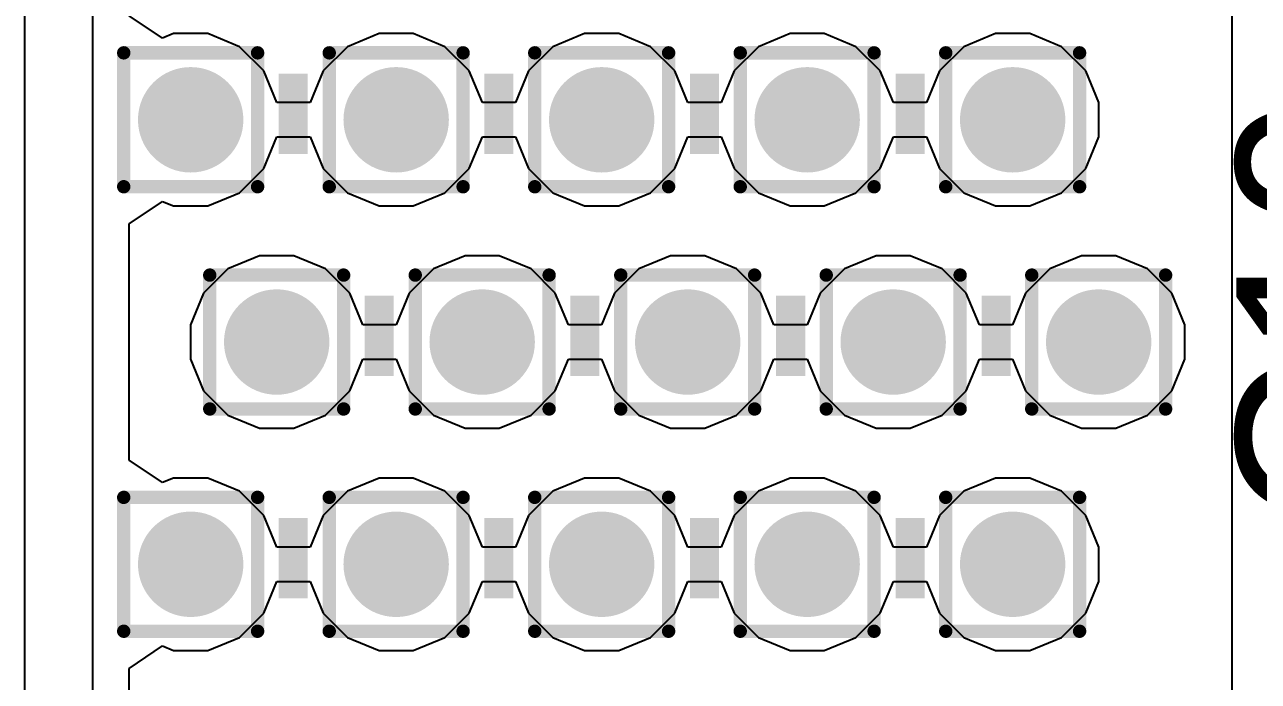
# Model space of a CAD drawing. Header units: inches. Extents: x -12 to 5355, y -7 to 5366.
# Drawn here: x 10.617 to 15.298, y 45.233 to 47.724 of the extents above; entities that cross this region are included whole.
import ezdxf

# ---------------------------------------------------------------- set-up
doc = ezdxf.new("R2010")
doc.units = ezdxf.units.IN
for name, color, linetype in [('BOTTOM LAYER', 5, 'Continuous'), ('Drill Drawing', 1, 'Continuous'), ('GROUND1', 16, 'Continuous'), ('GROUND2', 156, 'Continuous'), ('Keep-Out Layer', 6, 'Continuous'), ('POWER', 76, 'Continuous'), ('SIGNAL', 90, 'Continuous'), ('TOP LAYER', 1, 'Continuous'), ('Top Overlay', 2, 'Continuous'), ('Via Holes', 16, 'Continuous')]:
    doc.layers.add(name, color=color, linetype=linetype)
doc.styles.add('Arial', font='', dxfattribs={"height": 0.2})
doc.styles.get('Arial').set_extended_font_data('Arial')

msp = doc.modelspace()

# ---------------------------------------------------------------- hatches: boundary and pattern name
at = {"layer": 'BOTTOM LAYER'}
h = msp.add_hatch(color=5, dxfattribs=at)
edge = h.paths.add_edge_path()
edge.add_arc((11.2471, 47.3631), 0.2, 0, 360)
h = msp.add_hatch(color=5, dxfattribs=at)
edge = h.paths.add_edge_path()
edge.add_arc((12.0269, 47.3631), 0.2, 0, 360)
h = msp.add_hatch(color=5, dxfattribs=at)
edge = h.paths.add_edge_path()
edge.add_arc((12.8067, 47.3631), 0.2, 0, 360)
h = msp.add_hatch(color=5, dxfattribs=at)
edge = h.paths.add_edge_path()
edge.add_arc((13.5865, 47.3631), 0.2, 0, 360)
h = msp.add_hatch(color=5, dxfattribs=at)
edge = h.paths.add_edge_path()
edge.add_arc((14.3662, 47.3631), 0.2, 0, 360)
h = msp.add_hatch(color=5, dxfattribs=at)
edge = h.paths.add_edge_path()
edge.add_arc((11.5735, 46.5199), 0.2, 0, 360)
h = msp.add_hatch(color=5, dxfattribs=at)
edge = h.paths.add_edge_path()
edge.add_arc((12.3533, 46.5199), 0.2, 0, 360)
h = msp.add_hatch(color=5, dxfattribs=at)
edge = h.paths.add_edge_path()
edge.add_arc((13.1331, 46.5199), 0.2, 0, 360)
h = msp.add_hatch(color=5, dxfattribs=at)
edge = h.paths.add_edge_path()
edge.add_arc((13.9129, 46.5199), 0.2, 0, 360)
h = msp.add_hatch(color=5, dxfattribs=at)
edge = h.paths.add_edge_path()
edge.add_arc((14.6926, 46.5199), 0.2, 0, 360)
h = msp.add_hatch(color=5, dxfattribs=at)
edge = h.paths.add_edge_path()
edge.add_arc((11.2471, 45.6766), 0.2, 0, 360)
h = msp.add_hatch(color=5, dxfattribs=at)
edge = h.paths.add_edge_path()
edge.add_arc((12.0269, 45.6766), 0.2, 0, 360)
h = msp.add_hatch(color=5, dxfattribs=at)
edge = h.paths.add_edge_path()
edge.add_arc((12.8067, 45.6766), 0.2, 0, 360)
h = msp.add_hatch(color=5, dxfattribs=at)
edge = h.paths.add_edge_path()
edge.add_arc((13.5865, 45.6766), 0.2, 0, 360)
h = msp.add_hatch(color=5, dxfattribs=at)
edge = h.paths.add_edge_path()
edge.add_arc((14.3662, 45.6766), 0.2, 0, 360)
at = {"layer": 'GROUND1'}
h = msp.add_hatch(color=16, dxfattribs=at)
edge = h.paths.add_edge_path()
edge.add_arc((11.2471, 47.3631), 0.2, 0, 360)
h = msp.add_hatch(color=16, dxfattribs=at)
edge = h.paths.add_edge_path()
edge.add_arc((12.0269, 47.3631), 0.2, 0, 360)
h = msp.add_hatch(color=16, dxfattribs=at)
edge = h.paths.add_edge_path()
edge.add_arc((12.8067, 47.3631), 0.2, 0, 360)
h = msp.add_hatch(color=16, dxfattribs=at)
edge = h.paths.add_edge_path()
edge.add_arc((13.5865, 47.3631), 0.2, 0, 360)
h = msp.add_hatch(color=16, dxfattribs=at)
edge = h.paths.add_edge_path()
edge.add_arc((14.3662, 47.3631), 0.2, 0, 360)
h = msp.add_hatch(color=16, dxfattribs=at)
edge = h.paths.add_edge_path()
edge.add_arc((11.5735, 46.5199), 0.2, 0, 360)
h = msp.add_hatch(color=16, dxfattribs=at)
edge = h.paths.add_edge_path()
edge.add_arc((12.3533, 46.5199), 0.2, 0, 360)
h = msp.add_hatch(color=16, dxfattribs=at)
edge = h.paths.add_edge_path()
edge.add_arc((13.1331, 46.5199), 0.2, 0, 360)
h = msp.add_hatch(color=16, dxfattribs=at)
edge = h.paths.add_edge_path()
edge.add_arc((13.9129, 46.5199), 0.2, 0, 360)
h = msp.add_hatch(color=16, dxfattribs=at)
edge = h.paths.add_edge_path()
edge.add_arc((14.6926, 46.5199), 0.2, 0, 360)
h = msp.add_hatch(color=16, dxfattribs=at)
edge = h.paths.add_edge_path()
edge.add_arc((11.2471, 45.6766), 0.2, 0, 360)
h = msp.add_hatch(color=16, dxfattribs=at)
edge = h.paths.add_edge_path()
edge.add_arc((12.0269, 45.6766), 0.2, 0, 360)
h = msp.add_hatch(color=16, dxfattribs=at)
edge = h.paths.add_edge_path()
edge.add_arc((12.8067, 45.6766), 0.2, 0, 360)
h = msp.add_hatch(color=16, dxfattribs=at)
edge = h.paths.add_edge_path()
edge.add_arc((13.5865, 45.6766), 0.2, 0, 360)
h = msp.add_hatch(color=16, dxfattribs=at)
edge = h.paths.add_edge_path()
edge.add_arc((14.3662, 45.6766), 0.2, 0, 360)
at = {"layer": 'GROUND2'}
h = msp.add_hatch(color=156, dxfattribs=at)
edge = h.paths.add_edge_path()
edge.add_arc((11.2471, 47.3631), 0.2, 0, 360)
h = msp.add_hatch(color=156, dxfattribs=at)
edge = h.paths.add_edge_path()
edge.add_arc((12.0269, 47.3631), 0.2, 0, 360)
h = msp.add_hatch(color=156, dxfattribs=at)
edge = h.paths.add_edge_path()
edge.add_arc((12.8067, 47.3631), 0.2, 0, 360)
h = msp.add_hatch(color=156, dxfattribs=at)
edge = h.paths.add_edge_path()
edge.add_arc((13.5865, 47.3631), 0.2, 0, 360)
h = msp.add_hatch(color=156, dxfattribs=at)
edge = h.paths.add_edge_path()
edge.add_arc((14.3662, 47.3631), 0.2, 0, 360)
h = msp.add_hatch(color=156, dxfattribs=at)
edge = h.paths.add_edge_path()
edge.add_arc((11.5735, 46.5199), 0.2, 0, 360)
h = msp.add_hatch(color=156, dxfattribs=at)
edge = h.paths.add_edge_path()
edge.add_arc((12.3533, 46.5199), 0.2, 0, 360)
h = msp.add_hatch(color=156, dxfattribs=at)
edge = h.paths.add_edge_path()
edge.add_arc((13.1331, 46.5199), 0.2, 0, 360)
h = msp.add_hatch(color=156, dxfattribs=at)
edge = h.paths.add_edge_path()
edge.add_arc((13.9129, 46.5199), 0.2, 0, 360)
h = msp.add_hatch(color=156, dxfattribs=at)
edge = h.paths.add_edge_path()
edge.add_arc((14.6926, 46.5199), 0.2, 0, 360)
h = msp.add_hatch(color=156, dxfattribs=at)
edge = h.paths.add_edge_path()
edge.add_arc((11.2471, 45.6766), 0.2, 0, 360)
h = msp.add_hatch(color=156, dxfattribs=at)
edge = h.paths.add_edge_path()
edge.add_arc((12.0269, 45.6766), 0.2, 0, 360)
h = msp.add_hatch(color=156, dxfattribs=at)
edge = h.paths.add_edge_path()
edge.add_arc((12.8067, 45.6766), 0.2, 0, 360)
h = msp.add_hatch(color=156, dxfattribs=at)
edge = h.paths.add_edge_path()
edge.add_arc((13.5865, 45.6766), 0.2, 0, 360)
h = msp.add_hatch(color=156, dxfattribs=at)
edge = h.paths.add_edge_path()
edge.add_arc((14.3662, 45.6766), 0.2, 0, 360)
at = {"layer": 'POWER'}
h = msp.add_hatch(color=76, dxfattribs=at)
edge = h.paths.add_edge_path()
edge.add_arc((11.2471, 47.3631), 0.2, 0, 360)
h = msp.add_hatch(color=76, dxfattribs=at)
edge = h.paths.add_edge_path()
edge.add_arc((12.0269, 47.3631), 0.2, 0, 360)
h = msp.add_hatch(color=76, dxfattribs=at)
edge = h.paths.add_edge_path()
edge.add_arc((12.8067, 47.3631), 0.2, 0, 360)
h = msp.add_hatch(color=76, dxfattribs=at)
edge = h.paths.add_edge_path()
edge.add_arc((13.5865, 47.3631), 0.2, 0, 360)
h = msp.add_hatch(color=76, dxfattribs=at)
edge = h.paths.add_edge_path()
edge.add_arc((14.3662, 47.3631), 0.2, 0, 360)
for points in [[(11.5811, 47.2339), (11.6913, 47.2339), (11.6913, 47.5387), (11.5811, 47.5387)], [(12.3609, 47.2339), (12.4711, 47.2339), (12.4711, 47.5387), (12.3609, 47.5387)], [(13.2525, 47.5387), (13.1423, 47.5387), (13.1423, 47.2339), (13.2525, 47.2339)], [(14.0323, 47.5387), (13.9221, 47.5387), (13.9221, 47.2339), (14.0323, 47.2339)], [(11.9075, 46.3906), (12.0177, 46.3906), (12.0177, 46.6954), (11.9075, 46.6954)], [(12.6873, 46.3906), (12.7975, 46.3906), (12.7975, 46.6954), (12.6873, 46.6954)], [(13.5789, 46.6954), (13.4687, 46.6954), (13.4687, 46.3906), (13.5789, 46.3906)], [(14.3586, 46.6954), (14.2485, 46.6954), (14.2485, 46.3906), (14.3586, 46.3906)], [(11.5811, 45.5473), (11.6913, 45.5473), (11.6913, 45.8521), (11.5811, 45.8521)], [(12.3609, 45.5473), (12.4711, 45.5473), (12.4711, 45.8521), (12.3609, 45.8521)], [(13.2525, 45.8521), (13.1423, 45.8521), (13.1423, 45.5473), (13.2525, 45.5473)], [(14.0323, 45.8521), (13.9221, 45.8521), (13.9221, 45.5473), (14.0323, 45.5473)]]:
    msp.add_hatch(color=76, dxfattribs=at).paths.add_polyline_path(points)
h = msp.add_hatch(color=76, dxfattribs=at)
edge = h.paths.add_edge_path()
edge.add_arc((11.5735, 46.5199), 0.2, 0, 360)
h = msp.add_hatch(color=76, dxfattribs=at)
edge = h.paths.add_edge_path()
edge.add_arc((12.3533, 46.5199), 0.2, 0, 360)
h = msp.add_hatch(color=76, dxfattribs=at)
edge = h.paths.add_edge_path()
edge.add_arc((13.1331, 46.5199), 0.2, 0, 360)
h = msp.add_hatch(color=76, dxfattribs=at)
edge = h.paths.add_edge_path()
edge.add_arc((13.9129, 46.5199), 0.2, 0, 360)
h = msp.add_hatch(color=76, dxfattribs=at)
edge = h.paths.add_edge_path()
edge.add_arc((14.6926, 46.5199), 0.2, 0, 360)
h = msp.add_hatch(color=76, dxfattribs=at)
edge = h.paths.add_edge_path()
edge.add_arc((11.2471, 45.6766), 0.2, 0, 360)
h = msp.add_hatch(color=76, dxfattribs=at)
edge = h.paths.add_edge_path()
edge.add_arc((12.0269, 45.6766), 0.2, 0, 360)
h = msp.add_hatch(color=76, dxfattribs=at)
edge = h.paths.add_edge_path()
edge.add_arc((12.8067, 45.6766), 0.2, 0, 360)
h = msp.add_hatch(color=76, dxfattribs=at)
edge = h.paths.add_edge_path()
edge.add_arc((13.5865, 45.6766), 0.2, 0, 360)
h = msp.add_hatch(color=76, dxfattribs=at)
edge = h.paths.add_edge_path()
edge.add_arc((14.3662, 45.6766), 0.2, 0, 360)
at = {"layer": 'SIGNAL'}
h = msp.add_hatch(color=90, dxfattribs=at)
edge = h.paths.add_edge_path()
edge.add_arc((11.2471, 47.3631), 0.2, 0, 360)
h = msp.add_hatch(color=90, dxfattribs=at)
edge = h.paths.add_edge_path()
edge.add_arc((12.0269, 47.3631), 0.2, 0, 360)
h = msp.add_hatch(color=90, dxfattribs=at)
edge = h.paths.add_edge_path()
edge.add_arc((12.8067, 47.3631), 0.2, 0, 360)
h = msp.add_hatch(color=90, dxfattribs=at)
edge = h.paths.add_edge_path()
edge.add_arc((13.5865, 47.3631), 0.2, 0, 360)
h = msp.add_hatch(color=90, dxfattribs=at)
edge = h.paths.add_edge_path()
edge.add_arc((14.3662, 47.3631), 0.2, 0, 360)
h = msp.add_hatch(color=90, dxfattribs=at)
edge = h.paths.add_edge_path()
edge.add_arc((11.5735, 46.5199), 0.2, 0, 360)
h = msp.add_hatch(color=90, dxfattribs=at)
edge = h.paths.add_edge_path()
edge.add_arc((12.3533, 46.5199), 0.2, 0, 360)
h = msp.add_hatch(color=90, dxfattribs=at)
edge = h.paths.add_edge_path()
edge.add_arc((13.1331, 46.5199), 0.2, 0, 360)
h = msp.add_hatch(color=90, dxfattribs=at)
edge = h.paths.add_edge_path()
edge.add_arc((13.9129, 46.5199), 0.2, 0, 360)
h = msp.add_hatch(color=90, dxfattribs=at)
edge = h.paths.add_edge_path()
edge.add_arc((14.6926, 46.5199), 0.2, 0, 360)
h = msp.add_hatch(color=90, dxfattribs=at)
edge = h.paths.add_edge_path()
edge.add_arc((11.2471, 45.6766), 0.2, 0, 360)
h = msp.add_hatch(color=90, dxfattribs=at)
edge = h.paths.add_edge_path()
edge.add_arc((12.0269, 45.6766), 0.2, 0, 360)
h = msp.add_hatch(color=90, dxfattribs=at)
edge = h.paths.add_edge_path()
edge.add_arc((12.8067, 45.6766), 0.2, 0, 360)
h = msp.add_hatch(color=90, dxfattribs=at)
edge = h.paths.add_edge_path()
edge.add_arc((13.5865, 45.6766), 0.2, 0, 360)
h = msp.add_hatch(color=90, dxfattribs=at)
edge = h.paths.add_edge_path()
edge.add_arc((14.3662, 45.6766), 0.2, 0, 360)
at = {"layer": 'TOP LAYER'}
h = msp.add_hatch(color=1, dxfattribs=at)
edge = h.paths.add_edge_path()
edge.add_arc((11.2471, 47.3631), 0.2, 0, 360)
h = msp.add_hatch(color=1, dxfattribs=at)
edge = h.paths.add_edge_path()
edge.add_arc((12.0269, 47.3631), 0.2, 0, 360)
h = msp.add_hatch(color=1, dxfattribs=at)
edge = h.paths.add_edge_path()
edge.add_arc((12.8067, 47.3631), 0.2, 0, 360)
h = msp.add_hatch(color=1, dxfattribs=at)
edge = h.paths.add_edge_path()
edge.add_arc((13.5865, 47.3631), 0.2, 0, 360)
h = msp.add_hatch(color=1, dxfattribs=at)
edge = h.paths.add_edge_path()
edge.add_arc((14.3662, 47.3631), 0.2, 0, 360)
h = msp.add_hatch(color=1, dxfattribs=at)
edge = h.paths.add_edge_path()
edge.add_arc((11.5735, 46.5199), 0.2, 0, 360)
h = msp.add_hatch(color=1, dxfattribs=at)
edge = h.paths.add_edge_path()
edge.add_arc((12.3533, 46.5199), 0.2, 0, 360)
h = msp.add_hatch(color=1, dxfattribs=at)
edge = h.paths.add_edge_path()
edge.add_arc((13.1331, 46.5199), 0.2, 0, 360)
h = msp.add_hatch(color=1, dxfattribs=at)
edge = h.paths.add_edge_path()
edge.add_arc((13.9129, 46.5199), 0.2, 0, 360)
h = msp.add_hatch(color=1, dxfattribs=at)
edge = h.paths.add_edge_path()
edge.add_arc((14.6926, 46.5199), 0.2, 0, 360)
h = msp.add_hatch(color=1, dxfattribs=at)
edge = h.paths.add_edge_path()
edge.add_arc((11.2471, 45.6766), 0.2, 0, 360)
h = msp.add_hatch(color=1, dxfattribs=at)
edge = h.paths.add_edge_path()
edge.add_arc((12.0269, 45.6766), 0.2, 0, 360)
h = msp.add_hatch(color=1, dxfattribs=at)
edge = h.paths.add_edge_path()
edge.add_arc((12.8067, 45.6766), 0.2, 0, 360)
h = msp.add_hatch(color=1, dxfattribs=at)
edge = h.paths.add_edge_path()
edge.add_arc((13.5865, 45.6766), 0.2, 0, 360)
h = msp.add_hatch(color=1, dxfattribs=at)
edge = h.paths.add_edge_path()
edge.add_arc((14.3662, 45.6766), 0.2, 0, 360)
at = {"layer": 'Via Holes'}
h = msp.add_hatch(color=7, dxfattribs=at)
edge = h.paths.add_edge_path()
edge.add_arc((11.2471, 47.3631), 0.1, 0, 360)
h = msp.add_hatch(color=7, dxfattribs=at)
edge = h.paths.add_edge_path()
edge.add_arc((12.0269, 47.3631), 0.1, 0, 360)
h = msp.add_hatch(color=7, dxfattribs=at)
edge = h.paths.add_edge_path()
edge.add_arc((12.8067, 47.3631), 0.1, 0, 360)
h = msp.add_hatch(color=7, dxfattribs=at)
edge = h.paths.add_edge_path()
edge.add_arc((13.5865, 47.3631), 0.1, 0, 360)
h = msp.add_hatch(color=7, dxfattribs=at)
edge = h.paths.add_edge_path()
edge.add_arc((14.3662, 47.3631), 0.1, 0, 360)
h = msp.add_hatch(color=7, dxfattribs=at)
edge = h.paths.add_edge_path()
edge.add_arc((11.5735, 46.5199), 0.1, 0, 360)
h = msp.add_hatch(color=7, dxfattribs=at)
edge = h.paths.add_edge_path()
edge.add_arc((12.3533, 46.5199), 0.1, 0, 360)
h = msp.add_hatch(color=7, dxfattribs=at)
edge = h.paths.add_edge_path()
edge.add_arc((13.1331, 46.5199), 0.1, 0, 360)
h = msp.add_hatch(color=7, dxfattribs=at)
edge = h.paths.add_edge_path()
edge.add_arc((13.9129, 46.5199), 0.1, 0, 360)
h = msp.add_hatch(color=7, dxfattribs=at)
edge = h.paths.add_edge_path()
edge.add_arc((14.6926, 46.5199), 0.1, 0, 360)
h = msp.add_hatch(color=7, dxfattribs=at)
edge = h.paths.add_edge_path()
edge.add_arc((11.2471, 45.6766), 0.1, 0, 360)
h = msp.add_hatch(color=7, dxfattribs=at)
edge = h.paths.add_edge_path()
edge.add_arc((12.0269, 45.6766), 0.1, 0, 360)
h = msp.add_hatch(color=7, dxfattribs=at)
edge = h.paths.add_edge_path()
edge.add_arc((12.8067, 45.6766), 0.1, 0, 360)
h = msp.add_hatch(color=7, dxfattribs=at)
edge = h.paths.add_edge_path()
edge.add_arc((13.5865, 45.6766), 0.1, 0, 360)
h = msp.add_hatch(color=7, dxfattribs=at)
edge = h.paths.add_edge_path()
edge.add_arc((14.3662, 45.6766), 0.1, 0, 360)

# ---------------------------------------------------------------- linework, layer by layer
at = {"layer": 'BOTTOM LAYER'}
msp.add_line((10.8762, 33.914), (10.8762, 60.2174), dxfattribs=at)
at = {"layer": 'Drill Drawing'}
for points in [[(10.9931, 47.6171, 0.0508, 0.0508, 0), (11.5011, 47.6171, 0.0508, 0.0508, 0)], [(10.9931, 47.1091, 0.0508, 0.0508, 0), (10.9931, 47.6171, 0.0508, 0.0508, 0)], [(11.5011, 47.1091, 0.0508, 0.0508, 0), (11.5011, 47.6171, 0.0508, 0.0508, 0)], [(11.7729, 47.6171, 0.0508, 0.0508, 0), (12.2809, 47.6171, 0.0508, 0.0508, 0)], [(11.7729, 47.1091, 0.0508, 0.0508, 0), (11.7729, 47.6171, 0.0508, 0.0508, 0)], [(12.2809, 47.1091, 0.0508, 0.0508, 0), (12.2809, 47.6171, 0.0508, 0.0508, 0)], [(12.5527, 47.6171, 0.0508, 0.0508, 0), (13.0607, 47.6171, 0.0508, 0.0508, 0)], [(12.5527, 47.1091, 0.0508, 0.0508, 0), (12.5527, 47.6171, 0.0508, 0.0508, 0)], [(13.0607, 47.1091, 0.0508, 0.0508, 0), (13.0607, 47.6171, 0.0508, 0.0508, 0)], [(13.3325, 47.6171, 0.0508, 0.0508, 0), (13.8405, 47.6171, 0.0508, 0.0508, 0)], [(13.3325, 47.1091, 0.0508, 0.0508, 0), (13.3325, 47.6171, 0.0508, 0.0508, 0)], [(13.8405, 47.1091, 0.0508, 0.0508, 0), (13.8405, 47.6171, 0.0508, 0.0508, 0)], [(14.1122, 47.6171, 0.0508, 0.0508, 0), (14.6202, 47.6171, 0.0508, 0.0508, 0)], [(14.1122, 47.1091, 0.0508, 0.0508, 0), (14.1122, 47.6171, 0.0508, 0.0508, 0)], [(14.6202, 47.1091, 0.0508, 0.0508, 0), (14.6202, 47.6171, 0.0508, 0.0508, 0)], [(10.9931, 47.1091, 0.0508, 0.0508, 0), (11.5011, 47.1091, 0.0508, 0.0508, 0)], [(11.7729, 47.1091, 0.0508, 0.0508, 0), (12.2809, 47.1091, 0.0508, 0.0508, 0)], [(12.5527, 47.1091, 0.0508, 0.0508, 0), (13.0607, 47.1091, 0.0508, 0.0508, 0)], [(13.3325, 47.1091, 0.0508, 0.0508, 0), (13.8405, 47.1091, 0.0508, 0.0508, 0)], [(14.1122, 47.1091, 0.0508, 0.0508, 0), (14.6202, 47.1091, 0.0508, 0.0508, 0)], [(11.3195, 46.7739, 0.0508, 0.0508, 0), (11.8275, 46.7739, 0.0508, 0.0508, 0)], [(11.3195, 46.2659, 0.0508, 0.0508, 0), (11.3195, 46.7739, 0.0508, 0.0508, 0)], [(11.8275, 46.2659, 0.0508, 0.0508, 0), (11.8275, 46.7739, 0.0508, 0.0508, 0)], [(12.0993, 46.7739, 0.0508, 0.0508, 0), (12.6073, 46.7739, 0.0508, 0.0508, 0)], [(12.0993, 46.2659, 0.0508, 0.0508, 0), (12.0993, 46.7739, 0.0508, 0.0508, 0)], [(12.6073, 46.2659, 0.0508, 0.0508, 0), (12.6073, 46.7739, 0.0508, 0.0508, 0)], [(12.8791, 46.7739, 0.0508, 0.0508, 0), (13.3871, 46.7739, 0.0508, 0.0508, 0)], [(12.8791, 46.2659, 0.0508, 0.0508, 0), (12.8791, 46.7739, 0.0508, 0.0508, 0)], [(13.3871, 46.2659, 0.0508, 0.0508, 0), (13.3871, 46.7739, 0.0508, 0.0508, 0)], [(13.6588, 46.7739, 0.0508, 0.0508, 0), (14.1669, 46.7739, 0.0508, 0.0508, 0)], [(13.6588, 46.2659, 0.0508, 0.0508, 0), (13.6588, 46.7739, 0.0508, 0.0508, 0)], [(14.1669, 46.2659, 0.0508, 0.0508, 0), (14.1669, 46.7739, 0.0508, 0.0508, 0)], [(14.4386, 46.7739, 0.0508, 0.0508, 0), (14.9466, 46.7739, 0.0508, 0.0508, 0)], [(14.4386, 46.2659, 0.0508, 0.0508, 0), (14.4386, 46.7739, 0.0508, 0.0508, 0)], [(14.9466, 46.2659, 0.0508, 0.0508, 0), (14.9466, 46.7739, 0.0508, 0.0508, 0)], [(11.3195, 46.2659, 0.0508, 0.0508, 0), (11.8275, 46.2659, 0.0508, 0.0508, 0)], [(12.0993, 46.2659, 0.0508, 0.0508, 0), (12.6073, 46.2659, 0.0508, 0.0508, 0)], [(12.8791, 46.2659, 0.0508, 0.0508, 0), (13.3871, 46.2659, 0.0508, 0.0508, 0)], [(13.6588, 46.2659, 0.0508, 0.0508, 0), (14.1669, 46.2659, 0.0508, 0.0508, 0)], [(14.4386, 46.2659, 0.0508, 0.0508, 0), (14.9466, 46.2659, 0.0508, 0.0508, 0)], [(10.9931, 45.9306, 0.0508, 0.0508, 0), (11.5011, 45.9306, 0.0508, 0.0508, 0)], [(10.9931, 45.4226, 0.0508, 0.0508, 0), (10.9931, 45.9306, 0.0508, 0.0508, 0)], [(11.5011, 45.4226, 0.0508, 0.0508, 0), (11.5011, 45.9306, 0.0508, 0.0508, 0)], [(11.7729, 45.9306, 0.0508, 0.0508, 0), (12.2809, 45.9306, 0.0508, 0.0508, 0)], [(11.7729, 45.4226, 0.0508, 0.0508, 0), (11.7729, 45.9306, 0.0508, 0.0508, 0)], [(12.2809, 45.4226, 0.0508, 0.0508, 0), (12.2809, 45.9306, 0.0508, 0.0508, 0)], [(12.5527, 45.9306, 0.0508, 0.0508, 0), (13.0607, 45.9306, 0.0508, 0.0508, 0)], [(12.5527, 45.4226, 0.0508, 0.0508, 0), (12.5527, 45.9306, 0.0508, 0.0508, 0)], [(13.0607, 45.4226, 0.0508, 0.0508, 0), (13.0607, 45.9306, 0.0508, 0.0508, 0)], [(13.3325, 45.9306, 0.0508, 0.0508, 0), (13.8405, 45.9306, 0.0508, 0.0508, 0)], [(13.3325, 45.4226, 0.0508, 0.0508, 0), (13.3325, 45.9306, 0.0508, 0.0508, 0)], [(13.8405, 45.4226, 0.0508, 0.0508, 0), (13.8405, 45.9306, 0.0508, 0.0508, 0)], [(14.1122, 45.9306, 0.0508, 0.0508, 0), (14.6202, 45.9306, 0.0508, 0.0508, 0)], [(14.1122, 45.4226, 0.0508, 0.0508, 0), (14.1122, 45.9306, 0.0508, 0.0508, 0)], [(14.6202, 45.4226, 0.0508, 0.0508, 0), (14.6202, 45.9306, 0.0508, 0.0508, 0)], [(10.9931, 45.4226, 0.0508, 0.0508, 0), (11.5011, 45.4226, 0.0508, 0.0508, 0)], [(11.7729, 45.4226, 0.0508, 0.0508, 0), (12.2809, 45.4226, 0.0508, 0.0508, 0)], [(12.5527, 45.4226, 0.0508, 0.0508, 0), (13.0607, 45.4226, 0.0508, 0.0508, 0)], [(13.3325, 45.4226, 0.0508, 0.0508, 0), (13.8405, 45.4226, 0.0508, 0.0508, 0)], [(14.1122, 45.4226, 0.0508, 0.0508, 0), (14.6202, 45.4226, 0.0508, 0.0508, 0)]]:
    msp.add_lwpolyline(points, format="xyseb", dxfattribs=at)
for points in [[(10.9804, 47.6171, 0.0254, 0.0254, 1), (11.0058, 47.6171, 0.0254, 0.0254, 1)], [(10.9804, 47.6171, 0.0254, 0.0254, 1), (11.0058, 47.6171, 0.0254, 0.0254, 1)], [(11.4884, 47.6171, 0.0254, 0.0254, 1), (11.5138, 47.6171, 0.0254, 0.0254, 1)], [(11.4884, 47.6171, 0.0254, 0.0254, 1), (11.5138, 47.6171, 0.0254, 0.0254, 1)], [(11.7602, 47.6171, 0.0254, 0.0254, 1), (11.7856, 47.6171, 0.0254, 0.0254, 1)], [(11.7602, 47.6171, 0.0254, 0.0254, 1), (11.7856, 47.6171, 0.0254, 0.0254, 1)], [(12.2682, 47.6171, 0.0254, 0.0254, 1), (12.2936, 47.6171, 0.0254, 0.0254, 1)], [(12.2682, 47.6171, 0.0254, 0.0254, 1), (12.2936, 47.6171, 0.0254, 0.0254, 1)], [(12.54, 47.6171, 0.0254, 0.0254, 1), (12.5654, 47.6171, 0.0254, 0.0254, 1)], [(12.54, 47.6171, 0.0254, 0.0254, 1), (12.5654, 47.6171, 0.0254, 0.0254, 1)], [(13.048, 47.6171, 0.0254, 0.0254, 1), (13.0734, 47.6171, 0.0254, 0.0254, 1)], [(13.048, 47.6171, 0.0254, 0.0254, 1), (13.0734, 47.6171, 0.0254, 0.0254, 1)], [(13.3198, 47.6171, 0.0254, 0.0254, 1), (13.3452, 47.6171, 0.0254, 0.0254, 1)], [(13.3198, 47.6171, 0.0254, 0.0254, 1), (13.3452, 47.6171, 0.0254, 0.0254, 1)], [(13.8278, 47.6171, 0.0254, 0.0254, 1), (13.8532, 47.6171, 0.0254, 0.0254, 1)], [(13.8278, 47.6171, 0.0254, 0.0254, 1), (13.8532, 47.6171, 0.0254, 0.0254, 1)], [(14.0995, 47.6171, 0.0254, 0.0254, 1), (14.1249, 47.6171, 0.0254, 0.0254, 1)], [(14.0995, 47.6171, 0.0254, 0.0254, 1), (14.1249, 47.6171, 0.0254, 0.0254, 1)], [(14.6075, 47.6171, 0.0254, 0.0254, 1), (14.6329, 47.6171, 0.0254, 0.0254, 1)], [(14.6075, 47.6171, 0.0254, 0.0254, 1), (14.6329, 47.6171, 0.0254, 0.0254, 1)], [(10.9804, 47.1091, 0.0254, 0.0254, 1), (11.0058, 47.1091, 0.0254, 0.0254, 1)], [(10.9804, 47.1091, 0.0254, 0.0254, 1), (11.0058, 47.1091, 0.0254, 0.0254, 1)], [(11.4884, 47.1091, 0.0254, 0.0254, 1), (11.5138, 47.1091, 0.0254, 0.0254, 1)], [(11.4884, 47.1091, 0.0254, 0.0254, 1), (11.5138, 47.1091, 0.0254, 0.0254, 1)], [(11.7602, 47.1091, 0.0254, 0.0254, 1), (11.7856, 47.1091, 0.0254, 0.0254, 1)], [(11.7602, 47.1091, 0.0254, 0.0254, 1), (11.7856, 47.1091, 0.0254, 0.0254, 1)], [(12.2682, 47.1091, 0.0254, 0.0254, 1), (12.2936, 47.1091, 0.0254, 0.0254, 1)], [(12.2682, 47.1091, 0.0254, 0.0254, 1), (12.2936, 47.1091, 0.0254, 0.0254, 1)], [(12.54, 47.1091, 0.0254, 0.0254, 1), (12.5654, 47.1091, 0.0254, 0.0254, 1)], [(12.54, 47.1091, 0.0254, 0.0254, 1), (12.5654, 47.1091, 0.0254, 0.0254, 1)], [(13.048, 47.1091, 0.0254, 0.0254, 1), (13.0734, 47.1091, 0.0254, 0.0254, 1)], [(13.048, 47.1091, 0.0254, 0.0254, 1), (13.0734, 47.1091, 0.0254, 0.0254, 1)], [(13.3198, 47.1091, 0.0254, 0.0254, 1), (13.3452, 47.1091, 0.0254, 0.0254, 1)], [(13.3198, 47.1091, 0.0254, 0.0254, 1), (13.3452, 47.1091, 0.0254, 0.0254, 1)], [(13.8278, 47.1091, 0.0254, 0.0254, 1), (13.8532, 47.1091, 0.0254, 0.0254, 1)], [(13.8278, 47.1091, 0.0254, 0.0254, 1), (13.8532, 47.1091, 0.0254, 0.0254, 1)], [(14.0995, 47.1091, 0.0254, 0.0254, 1), (14.1249, 47.1091, 0.0254, 0.0254, 1)], [(14.0995, 47.1091, 0.0254, 0.0254, 1), (14.1249, 47.1091, 0.0254, 0.0254, 1)], [(14.6075, 47.1091, 0.0254, 0.0254, 1), (14.6329, 47.1091, 0.0254, 0.0254, 1)], [(14.6075, 47.1091, 0.0254, 0.0254, 1), (14.6329, 47.1091, 0.0254, 0.0254, 1)], [(11.3068, 46.7739, 0.0254, 0.0254, 1), (11.3322, 46.7739, 0.0254, 0.0254, 1)], [(11.3068, 46.7739, 0.0254, 0.0254, 1), (11.3322, 46.7739, 0.0254, 0.0254, 1)], [(11.8148, 46.7739, 0.0254, 0.0254, 1), (11.8402, 46.7739, 0.0254, 0.0254, 1)], [(11.8148, 46.7739, 0.0254, 0.0254, 1), (11.8402, 46.7739, 0.0254, 0.0254, 1)], [(12.0866, 46.7739, 0.0254, 0.0254, 1), (12.112, 46.7739, 0.0254, 0.0254, 1)], [(12.0866, 46.7739, 0.0254, 0.0254, 1), (12.112, 46.7739, 0.0254, 0.0254, 1)], [(12.5946, 46.7739, 0.0254, 0.0254, 1), (12.62, 46.7739, 0.0254, 0.0254, 1)], [(12.5946, 46.7739, 0.0254, 0.0254, 1), (12.62, 46.7739, 0.0254, 0.0254, 1)], [(12.8664, 46.7739, 0.0254, 0.0254, 1), (12.8918, 46.7739, 0.0254, 0.0254, 1)], [(12.8664, 46.7739, 0.0254, 0.0254, 1), (12.8918, 46.7739, 0.0254, 0.0254, 1)], [(13.3744, 46.7739, 0.0254, 0.0254, 1), (13.3998, 46.7739, 0.0254, 0.0254, 1)], [(13.3744, 46.7739, 0.0254, 0.0254, 1), (13.3998, 46.7739, 0.0254, 0.0254, 1)], [(13.6462, 46.7739, 0.0254, 0.0254, 1), (13.6715, 46.7739, 0.0254, 0.0254, 1)], [(13.6462, 46.7739, 0.0254, 0.0254, 1), (13.6715, 46.7739, 0.0254, 0.0254, 1)], [(14.1541, 46.7739, 0.0254, 0.0254, 1), (14.1796, 46.7739, 0.0254, 0.0254, 1)], [(14.1541, 46.7739, 0.0254, 0.0254, 1), (14.1796, 46.7739, 0.0254, 0.0254, 1)], [(14.4259, 46.7739, 0.0254, 0.0254, 1), (14.4513, 46.7739, 0.0254, 0.0254, 1)], [(14.4259, 46.7739, 0.0254, 0.0254, 1), (14.4513, 46.7739, 0.0254, 0.0254, 1)], [(14.9339, 46.7739, 0.0254, 0.0254, 1), (14.9593, 46.7739, 0.0254, 0.0254, 1)], [(14.9339, 46.7739, 0.0254, 0.0254, 1), (14.9593, 46.7739, 0.0254, 0.0254, 1)], [(11.3068, 46.2659, 0.0254, 0.0254, 1), (11.3322, 46.2659, 0.0254, 0.0254, 1)], [(11.3068, 46.2659, 0.0254, 0.0254, 1), (11.3322, 46.2659, 0.0254, 0.0254, 1)], [(11.8148, 46.2659, 0.0254, 0.0254, 1), (11.8402, 46.2659, 0.0254, 0.0254, 1)], [(11.8148, 46.2659, 0.0254, 0.0254, 1), (11.8402, 46.2659, 0.0254, 0.0254, 1)], [(12.0866, 46.2659, 0.0254, 0.0254, 1), (12.112, 46.2659, 0.0254, 0.0254, 1)], [(12.0866, 46.2659, 0.0254, 0.0254, 1), (12.112, 46.2659, 0.0254, 0.0254, 1)], [(12.5946, 46.2659, 0.0254, 0.0254, 1), (12.62, 46.2659, 0.0254, 0.0254, 1)], [(12.5946, 46.2659, 0.0254, 0.0254, 1), (12.62, 46.2659, 0.0254, 0.0254, 1)], [(12.8664, 46.2659, 0.0254, 0.0254, 1), (12.8918, 46.2659, 0.0254, 0.0254, 1)], [(12.8664, 46.2659, 0.0254, 0.0254, 1), (12.8918, 46.2659, 0.0254, 0.0254, 1)], [(13.3744, 46.2659, 0.0254, 0.0254, 1), (13.3998, 46.2659, 0.0254, 0.0254, 1)], [(13.3744, 46.2659, 0.0254, 0.0254, 1), (13.3998, 46.2659, 0.0254, 0.0254, 1)], [(13.6462, 46.2659, 0.0254, 0.0254, 1), (13.6715, 46.2659, 0.0254, 0.0254, 1)], [(13.6462, 46.2659, 0.0254, 0.0254, 1), (13.6715, 46.2659, 0.0254, 0.0254, 1)], [(14.1541, 46.2659, 0.0254, 0.0254, 1), (14.1796, 46.2659, 0.0254, 0.0254, 1)], [(14.1541, 46.2659, 0.0254, 0.0254, 1), (14.1796, 46.2659, 0.0254, 0.0254, 1)], [(14.4259, 46.2659, 0.0254, 0.0254, 1), (14.4513, 46.2659, 0.0254, 0.0254, 1)], [(14.4259, 46.2659, 0.0254, 0.0254, 1), (14.4513, 46.2659, 0.0254, 0.0254, 1)], [(14.9339, 46.2659, 0.0254, 0.0254, 1), (14.9593, 46.2659, 0.0254, 0.0254, 1)], [(14.9339, 46.2659, 0.0254, 0.0254, 1), (14.9593, 46.2659, 0.0254, 0.0254, 1)], [(10.9804, 45.9306, 0.0254, 0.0254, 1), (11.0058, 45.9306, 0.0254, 0.0254, 1)], [(10.9804, 45.9306, 0.0254, 0.0254, 1), (11.0058, 45.9306, 0.0254, 0.0254, 1)], [(11.4884, 45.9306, 0.0254, 0.0254, 1), (11.5138, 45.9306, 0.0254, 0.0254, 1)], [(11.4884, 45.9306, 0.0254, 0.0254, 1), (11.5138, 45.9306, 0.0254, 0.0254, 1)], [(11.7602, 45.9306, 0.0254, 0.0254, 1), (11.7856, 45.9306, 0.0254, 0.0254, 1)], [(11.7602, 45.9306, 0.0254, 0.0254, 1), (11.7856, 45.9306, 0.0254, 0.0254, 1)], [(12.2682, 45.9306, 0.0254, 0.0254, 1), (12.2936, 45.9306, 0.0254, 0.0254, 1)], [(12.2682, 45.9306, 0.0254, 0.0254, 1), (12.2936, 45.9306, 0.0254, 0.0254, 1)], [(12.54, 45.9306, 0.0254, 0.0254, 1), (12.5654, 45.9306, 0.0254, 0.0254, 1)], [(12.54, 45.9306, 0.0254, 0.0254, 1), (12.5654, 45.9306, 0.0254, 0.0254, 1)], [(13.048, 45.9306, 0.0254, 0.0254, 1), (13.0734, 45.9306, 0.0254, 0.0254, 1)], [(13.048, 45.9306, 0.0254, 0.0254, 1), (13.0734, 45.9306, 0.0254, 0.0254, 1)], [(13.3198, 45.9306, 0.0254, 0.0254, 1), (13.3452, 45.9306, 0.0254, 0.0254, 1)], [(13.3198, 45.9306, 0.0254, 0.0254, 1), (13.3452, 45.9306, 0.0254, 0.0254, 1)], [(13.8278, 45.9306, 0.0254, 0.0254, 1), (13.8532, 45.9306, 0.0254, 0.0254, 1)], [(13.8278, 45.9306, 0.0254, 0.0254, 1), (13.8532, 45.9306, 0.0254, 0.0254, 1)], [(14.0995, 45.9306, 0.0254, 0.0254, 1), (14.1249, 45.9306, 0.0254, 0.0254, 1)], [(14.0995, 45.9306, 0.0254, 0.0254, 1), (14.1249, 45.9306, 0.0254, 0.0254, 1)], [(14.6075, 45.9306, 0.0254, 0.0254, 1), (14.6329, 45.9306, 0.0254, 0.0254, 1)], [(14.6075, 45.9306, 0.0254, 0.0254, 1), (14.6329, 45.9306, 0.0254, 0.0254, 1)], [(10.9804, 45.4226, 0.0254, 0.0254, 1), (11.0058, 45.4226, 0.0254, 0.0254, 1)], [(10.9804, 45.4226, 0.0254, 0.0254, 1), (11.0058, 45.4226, 0.0254, 0.0254, 1)], [(11.4884, 45.4226, 0.0254, 0.0254, 1), (11.5138, 45.4226, 0.0254, 0.0254, 1)], [(11.4884, 45.4226, 0.0254, 0.0254, 1), (11.5138, 45.4226, 0.0254, 0.0254, 1)], [(11.7602, 45.4226, 0.0254, 0.0254, 1), (11.7856, 45.4226, 0.0254, 0.0254, 1)], [(11.7602, 45.4226, 0.0254, 0.0254, 1), (11.7856, 45.4226, 0.0254, 0.0254, 1)], [(12.2682, 45.4226, 0.0254, 0.0254, 1), (12.2936, 45.4226, 0.0254, 0.0254, 1)], [(12.2682, 45.4226, 0.0254, 0.0254, 1), (12.2936, 45.4226, 0.0254, 0.0254, 1)], [(12.54, 45.4226, 0.0254, 0.0254, 1), (12.5654, 45.4226, 0.0254, 0.0254, 1)], [(12.54, 45.4226, 0.0254, 0.0254, 1), (12.5654, 45.4226, 0.0254, 0.0254, 1)], [(13.048, 45.4226, 0.0254, 0.0254, 1), (13.0734, 45.4226, 0.0254, 0.0254, 1)], [(13.048, 45.4226, 0.0254, 0.0254, 1), (13.0734, 45.4226, 0.0254, 0.0254, 1)], [(13.3198, 45.4226, 0.0254, 0.0254, 1), (13.3452, 45.4226, 0.0254, 0.0254, 1)], [(13.3198, 45.4226, 0.0254, 0.0254, 1), (13.3452, 45.4226, 0.0254, 0.0254, 1)], [(13.8278, 45.4226, 0.0254, 0.0254, 1), (13.8532, 45.4226, 0.0254, 0.0254, 1)], [(13.8278, 45.4226, 0.0254, 0.0254, 1), (13.8532, 45.4226, 0.0254, 0.0254, 1)], [(14.0995, 45.4226, 0.0254, 0.0254, 1), (14.1249, 45.4226, 0.0254, 0.0254, 1)], [(14.0995, 45.4226, 0.0254, 0.0254, 1), (14.1249, 45.4226, 0.0254, 0.0254, 1)], [(14.6075, 45.4226, 0.0254, 0.0254, 1), (14.6329, 45.4226, 0.0254, 0.0254, 1)], [(14.6075, 45.4226, 0.0254, 0.0254, 1), (14.6329, 45.4226, 0.0254, 0.0254, 1)]]:
    msp.add_lwpolyline(points, format="xyseb", close=True, dxfattribs=at)
at = {"layer": 'GROUND1'}
msp.add_line((10.8762, 33.8074), (10.8762, 60.2174), dxfattribs=at)
at = {"layer": 'GROUND2'}
msp.add_line((10.8762, 33.8074), (10.8762, 60.2174), dxfattribs=at)
at = {"layer": 'Keep-Out Layer'}
msp.add_line((10.6172, 33.8074), (10.6172, 60.2996), dxfattribs=at)
at = {"layer": 'POWER'}
for p, q in [((11.1407, 47.673), (11.0137, 47.7578)), ((11.1821, 47.6901), (11.1407, 47.673)), ((11.3122, 47.6901), (11.1821, 47.6901)), ((11.4323, 47.6403), (11.3122, 47.6901)), ((11.9619, 47.6901), (11.8417, 47.6403)), ((12.0919, 47.6901), (11.9619, 47.6901)), ((12.2121, 47.6403), (12.0919, 47.6901)), ((12.7416, 47.6901), (12.6215, 47.6403)), ((12.8717, 47.6901), (12.7416, 47.6901)), ((12.9919, 47.6403), (12.8717, 47.6901)), ((13.5214, 47.6901), (13.4012, 47.6403)), ((13.6515, 47.6901), (13.5214, 47.6901)), ((13.7717, 47.6403), (13.6515, 47.6901)), ((14.3012, 47.6901), (14.181, 47.6403)), ((14.4313, 47.6901), (14.3012, 47.6901)), ((14.5515, 47.6403), (14.4313, 47.6901)), ((11.5243, 47.5484), (11.4323, 47.6403)), ((11.8417, 47.6403), (11.7497, 47.5484)), ((12.3041, 47.5484), (12.2121, 47.6403)), ((12.6215, 47.6403), (12.5295, 47.5484)), ((13.0839, 47.5484), (12.9919, 47.6403)), ((13.4012, 47.6403), (13.3092, 47.5484)), ((13.8637, 47.5484), (13.7717, 47.6403)), ((14.181, 47.6403), (14.089, 47.5484)), ((14.6435, 47.5484), (14.5515, 47.6403)), ((11.5741, 47.4282), (11.5243, 47.5484)), ((11.7497, 47.5484), (11.6999, 47.4282)), ((12.3539, 47.4282), (12.3041, 47.5484)), ((12.5295, 47.5484), (12.4797, 47.4282)), ((13.1337, 47.4282), (13.0839, 47.5484)), ((13.3092, 47.5484), (13.2595, 47.4282)), ((13.9135, 47.4282), (13.8637, 47.5484)), ((14.089, 47.5484), (14.0392, 47.4282)), ((14.6932, 47.4282), (14.6435, 47.5484)), ((11.6999, 47.4282), (11.5741, 47.4282)), ((12.4797, 47.4282), (12.3539, 47.4282)), ((13.2595, 47.4282), (13.1337, 47.4282)), ((14.0392, 47.4282), (13.9135, 47.4282)), ((14.6932, 47.2981), (14.6932, 47.4282)), ((11.5243, 47.1779), (11.5741, 47.2981)), ((11.5741, 47.2981), (11.6999, 47.2981)), ((11.6999, 47.2981), (11.7497, 47.1779)), ((12.3041, 47.1779), (12.3539, 47.2981)), ((12.3539, 47.2981), (12.4797, 47.2981)), ((12.4797, 47.2981), (12.5295, 47.1779)), ((13.0839, 47.1779), (13.1337, 47.2981)), ((13.1337, 47.2981), (13.2595, 47.2981)), ((13.2595, 47.2981), (13.3092, 47.1779)), ((13.8637, 47.1779), (13.9135, 47.2981)), ((13.9135, 47.2981), (14.0392, 47.2981)), ((14.0392, 47.2981), (14.089, 47.1779)), ((14.6435, 47.1779), (14.6932, 47.2981)), ((11.4323, 47.0859), (11.5243, 47.1779)), ((11.7497, 47.1779), (11.8417, 47.0859)), ((12.2121, 47.0859), (12.3041, 47.1779)), ((12.5295, 47.1779), (12.6215, 47.0859)), ((12.9919, 47.0859), (13.0839, 47.1779)), ((13.3092, 47.1779), (13.4012, 47.0859)), ((13.7717, 47.0859), (13.8637, 47.1779)), ((14.089, 47.1779), (14.181, 47.0859)), ((14.5515, 47.0859), (14.6435, 47.1779)), ((11.0137, 46.9684), (11.1407, 47.0533)), ((11.1407, 47.0533), (11.1821, 47.0361)), ((11.3122, 47.0361), (11.4323, 47.0859)), ((11.8417, 47.0859), (11.9619, 47.0361)), ((12.0919, 47.0361), (12.2121, 47.0859)), ((12.6215, 47.0859), (12.7416, 47.0361)), ((12.8717, 47.0361), (12.9919, 47.0859)), ((13.4012, 47.0859), (13.5214, 47.0361)), ((13.6515, 47.0361), (13.7717, 47.0859)), ((14.181, 47.0859), (14.3012, 47.0361)), ((14.4313, 47.0361), (14.5515, 47.0859)), ((11.1821, 47.0361), (11.3122, 47.0361)), ((11.9619, 47.0361), (12.0919, 47.0361)), ((12.7416, 47.0361), (12.8717, 47.0361)), ((13.5214, 47.0361), (13.6515, 47.0361)), ((14.3012, 47.0361), (14.4313, 47.0361)), ((11.0137, 46.0713), (11.0137, 46.9684)), ((11.5085, 46.8469), (11.3883, 46.7971)), ((11.6386, 46.8469), (11.5085, 46.8469)), ((11.7587, 46.7971), (11.6386, 46.8469)), ((12.2882, 46.8469), (12.1681, 46.7971)), ((12.4183, 46.8469), (12.2882, 46.8469)), ((12.5385, 46.7971), (12.4183, 46.8469)), ((13.068, 46.8469), (12.9478, 46.7971)), ((13.1981, 46.8469), (13.068, 46.8469)), ((13.3183, 46.7971), (13.1981, 46.8469)), ((13.8478, 46.8469), (13.7276, 46.7971)), ((13.9779, 46.8469), (13.8478, 46.8469)), ((14.0981, 46.7971), (13.9779, 46.8469)), ((14.6276, 46.8469), (14.5074, 46.7971)), ((14.7577, 46.8469), (14.6276, 46.8469)), ((14.8779, 46.7971), (14.7577, 46.8469)), ((11.3883, 46.7971), (11.2963, 46.7051)), ((11.8507, 46.7051), (11.7587, 46.7971)), ((12.1681, 46.7971), (12.0761, 46.7051)), ((12.6305, 46.7051), (12.5385, 46.7971)), ((12.9478, 46.7971), (12.8559, 46.7051)), ((13.4103, 46.7051), (13.3183, 46.7971)), ((13.7276, 46.7971), (13.6356, 46.7051)), ((14.1901, 46.7051), (14.0981, 46.7971)), ((14.5074, 46.7971), (14.4154, 46.7051)), ((14.9698, 46.7051), (14.8779, 46.7971)), ((11.2963, 46.7051), (11.2465, 46.5849)), ((11.9005, 46.5849), (11.8507, 46.7051)), ((12.0761, 46.7051), (12.0263, 46.5849)), ((12.6803, 46.5849), (12.6305, 46.7051)), ((12.8559, 46.7051), (12.8061, 46.5849)), ((13.4601, 46.5849), (13.4103, 46.7051)), ((13.6356, 46.7051), (13.5859, 46.5849)), ((14.2398, 46.5849), (14.1901, 46.7051)), ((14.4154, 46.7051), (14.3656, 46.5849)), ((15.0196, 46.5849), (14.9698, 46.7051)), ((11.2465, 46.5849), (11.2465, 46.4548)), ((12.0263, 46.5849), (11.9005, 46.5849)), ((12.8061, 46.5849), (12.6803, 46.5849)), ((13.5859, 46.5849), (13.4601, 46.5849)), ((14.3656, 46.5849), (14.2398, 46.5849)), ((15.0196, 46.4548), (15.0196, 46.5849)), ((11.2465, 46.4548), (11.2963, 46.3346)), ((11.8507, 46.3346), (11.9005, 46.4548)), ((11.9005, 46.4548), (12.0263, 46.4548)), ((12.0263, 46.4548), (12.0761, 46.3346)), ((12.6305, 46.3346), (12.6803, 46.4548)), ((12.6803, 46.4548), (12.8061, 46.4548)), ((12.8061, 46.4548), (12.8559, 46.3346)), ((13.4103, 46.3346), (13.4601, 46.4548)), ((13.4601, 46.4548), (13.5859, 46.4548)), ((13.5859, 46.4548), (13.6356, 46.3346)), ((14.1901, 46.3346), (14.2398, 46.4548)), ((14.2398, 46.4548), (14.3656, 46.4548)), ((14.3656, 46.4548), (14.4154, 46.3346)), ((14.9698, 46.3346), (15.0196, 46.4548)), ((11.2963, 46.3346), (11.3883, 46.2426)), ((11.7587, 46.2426), (11.8507, 46.3346)), ((12.0761, 46.3346), (12.1681, 46.2426)), ((12.5385, 46.2426), (12.6305, 46.3346)), ((12.8559, 46.3346), (12.9478, 46.2426)), ((13.3183, 46.2426), (13.4103, 46.3346)), ((13.6356, 46.3346), (13.7276, 46.2426)), ((14.0981, 46.2426), (14.1901, 46.3346)), ((14.4154, 46.3346), (14.5074, 46.2426)), ((14.8779, 46.2426), (14.9698, 46.3346)), ((11.3883, 46.2426), (11.5085, 46.1929)), ((11.6386, 46.1929), (11.7587, 46.2426)), ((12.1681, 46.2426), (12.2882, 46.1929)), ((12.4183, 46.1929), (12.5385, 46.2426)), ((12.9478, 46.2426), (13.068, 46.1929)), ((13.1981, 46.1929), (13.3183, 46.2426)), ((13.7276, 46.2426), (13.8478, 46.1929)), ((13.9779, 46.1929), (14.0981, 46.2426)), ((14.5074, 46.2426), (14.6276, 46.1929)), ((14.7577, 46.1929), (14.8779, 46.2426)), ((11.5085, 46.1929), (11.6386, 46.1929)), ((12.2882, 46.1929), (12.4183, 46.1929)), ((13.068, 46.1929), (13.1981, 46.1929)), ((13.8478, 46.1929), (13.9779, 46.1929)), ((14.6276, 46.1929), (14.7577, 46.1929)), ((11.1407, 45.9864), (11.0137, 46.0713)), ((11.1821, 46.0036), (11.1407, 45.9864)), ((11.3122, 46.0036), (11.1821, 46.0036)), ((11.4323, 45.9538), (11.3122, 46.0036)), ((11.9619, 46.0036), (11.8417, 45.9538)), ((12.0919, 46.0036), (11.9619, 46.0036)), ((12.2121, 45.9538), (12.0919, 46.0036)), ((12.7416, 46.0036), (12.6215, 45.9538)), ((12.8717, 46.0036), (12.7416, 46.0036)), ((12.9919, 45.9538), (12.8717, 46.0036)), ((13.5214, 46.0036), (13.4012, 45.9538)), ((13.6515, 46.0036), (13.5214, 46.0036)), ((13.7717, 45.9538), (13.6515, 46.0036)), ((14.3012, 46.0036), (14.181, 45.9538)), ((14.4313, 46.0036), (14.3012, 46.0036)), ((14.5515, 45.9538), (14.4313, 46.0036)), ((11.5243, 45.8618), (11.4323, 45.9538)), ((11.8417, 45.9538), (11.7497, 45.8618)), ((12.3041, 45.8618), (12.2121, 45.9538)), ((12.6215, 45.9538), (12.5295, 45.8618)), ((13.0839, 45.8618), (12.9919, 45.9538)), ((13.4012, 45.9538), (13.3092, 45.8618)), ((13.8637, 45.8618), (13.7717, 45.9538)), ((14.181, 45.9538), (14.089, 45.8618)), ((14.6435, 45.8618), (14.5515, 45.9538)), ((11.5741, 45.7416), (11.5243, 45.8618)), ((11.7497, 45.8618), (11.6999, 45.7416)), ((12.3539, 45.7416), (12.3041, 45.8618)), ((12.5295, 45.8618), (12.4797, 45.7416)), ((13.1337, 45.7416), (13.0839, 45.8618)), ((13.3092, 45.8618), (13.2595, 45.7416)), ((13.9135, 45.7416), (13.8637, 45.8618)), ((14.089, 45.8618), (14.0392, 45.7416)), ((14.6932, 45.7416), (14.6435, 45.8618)), ((11.6999, 45.7416), (11.5741, 45.7416)), ((12.4797, 45.7416), (12.3539, 45.7416)), ((13.2595, 45.7416), (13.1337, 45.7416)), ((14.0392, 45.7416), (13.9135, 45.7416)), ((14.6932, 45.6115), (14.6932, 45.7416)), ((11.5243, 45.4913), (11.5741, 45.6115)), ((11.5741, 45.6115), (11.6999, 45.6115)), ((11.6999, 45.6115), (11.7497, 45.4913)), ((12.3041, 45.4913), (12.3539, 45.6115)), ((12.3539, 45.6115), (12.4797, 45.6115)), ((12.4797, 45.6115), (12.5295, 45.4913)), ((13.0839, 45.4913), (13.1337, 45.6115)), ((13.1337, 45.6115), (13.2595, 45.6115)), ((13.2595, 45.6115), (13.3092, 45.4913)), ((13.8637, 45.4913), (13.9135, 45.6115)), ((13.9135, 45.6115), (14.0392, 45.6115)), ((14.0392, 45.6115), (14.089, 45.4913)), ((14.6435, 45.4913), (14.6932, 45.6115)), ((11.4323, 45.3994), (11.5243, 45.4913)), ((11.7497, 45.4913), (11.8417, 45.3994)), ((12.2121, 45.3994), (12.3041, 45.4913)), ((12.5295, 45.4913), (12.6215, 45.3994)), ((12.9919, 45.3994), (13.0839, 45.4913)), ((13.3092, 45.4913), (13.4012, 45.3994)), ((13.7717, 45.3994), (13.8637, 45.4913)), ((14.089, 45.4913), (14.181, 45.3994)), ((14.5515, 45.3994), (14.6435, 45.4913)), ((11.0137, 45.2819), (11.1407, 45.3667)), ((11.1407, 45.3667), (11.1821, 45.3496)), ((11.3122, 45.3496), (11.4323, 45.3994)), ((11.8417, 45.3994), (11.9619, 45.3496)), ((12.0919, 45.3496), (12.2121, 45.3994)), ((12.6215, 45.3994), (12.7416, 45.3496)), ((12.8717, 45.3496), (12.9919, 45.3994)), ((13.4012, 45.3994), (13.5214, 45.3496)), ((13.6515, 45.3496), (13.7717, 45.3994)), ((14.181, 45.3994), (14.3012, 45.3496)), ((14.4313, 45.3496), (14.5515, 45.3994)), ((11.1821, 45.3496), (11.3122, 45.3496)), ((11.9619, 45.3496), (12.0919, 45.3496)), ((12.7416, 45.3496), (12.8717, 45.3496)), ((13.5214, 45.3496), (13.6515, 45.3496)), ((14.3012, 45.3496), (14.4313, 45.3496)), ((11.0137, 44.3847), (11.0137, 45.2819))]:
    msp.add_line(p, q, dxfattribs=at)
at = {"layer": 'SIGNAL'}
for p, q in [((10.8762, 33.8074), (10.8762, 60.2174)), ((15.1982, 54.3482), (15.1982, 44.0135))]:
    msp.add_line(p, q, dxfattribs=at)
at = {"layer": 'TOP LAYER'}
msp.add_line((10.8762, 33.8074), (10.8762, 57.7662), dxfattribs=at)

# ---------------------------------------------------------------- texts
at = {"layer": 'Top Overlay', "style": 'Arial'}
msp.add_text('C10', height=0.635, rotation=90, dxfattribs=at).set_placement((15.8496, 45.8216))

doc.saveas('drawing.dxf')
